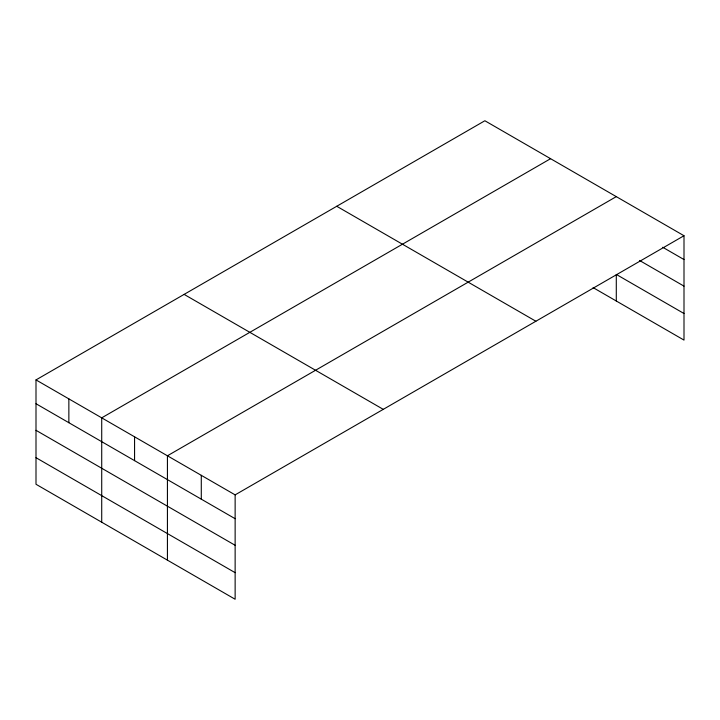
<?xml version="1.0" encoding="UTF-8"?>
<svg xmlns="http://www.w3.org/2000/svg" width="720" height="720" viewBox="0 0 720 720"><rect width="100%" height="100%" fill="white"/><g stroke="black" fill="none" stroke-linecap="round" stroke-linejoin="round"><path stroke-width="1.08" d="M36 379.908L235.134 494.874L235.134 599.247L36 484.272L36 379.908L484.866 120.753L684 235.728L684 340.092L593.1 287.613M550.575 158.697L101.718 417.843L101.718 522.216M616.293 196.632L167.427 455.787L167.427 560.151M235.134 494.874L684 235.728M662.724 247.266L684 259.551M639.504 260.442L684 286.128M684 313.515L616.293 274.428L616.293 301.005M336.735 206.271L535.878 321.246M184.122 294.39L383.265 409.356M36 403.731L235.134 518.706M36 430.308L235.134 545.283M36 457.695L235.134 572.67M201.285 475.326L201.285 499.158M134.568 436.815L134.568 460.647M68.859 398.88L68.859 422.703"/></g></svg>
